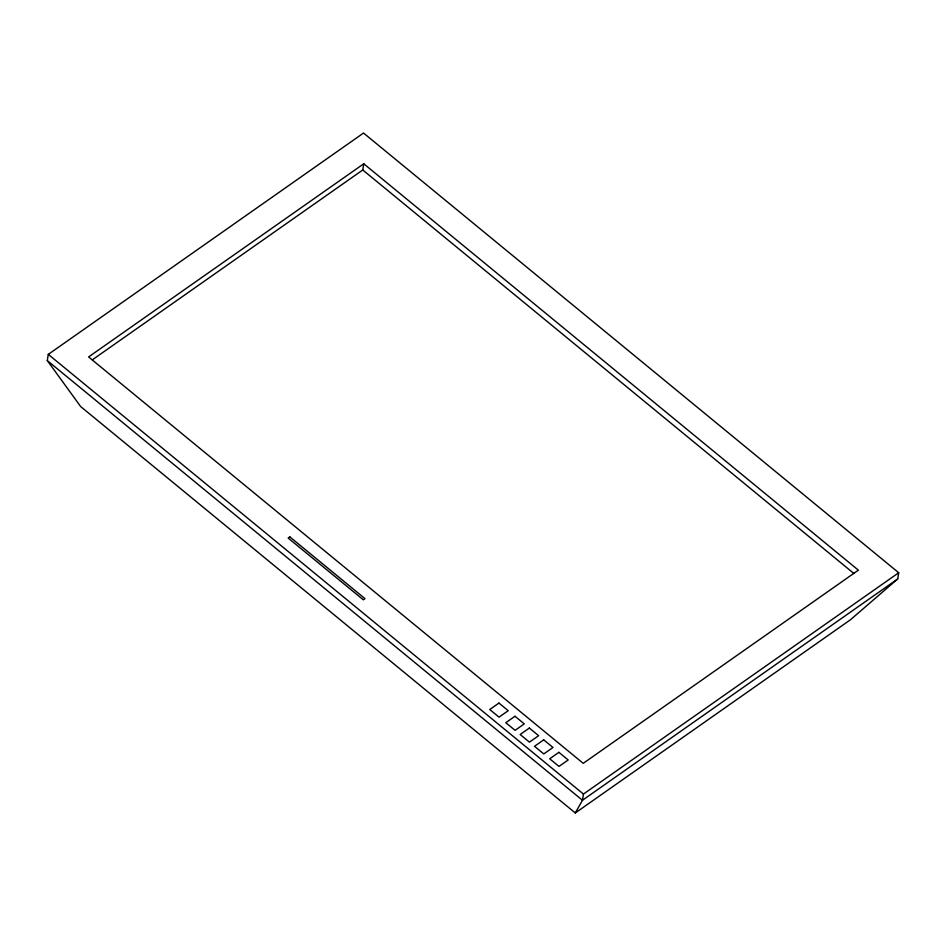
<?xml version="1.0" encoding="UTF-8"?>
<svg xmlns="http://www.w3.org/2000/svg" width="946" height="946" viewBox="0 0 946 946"><rect width="100%" height="100%" fill="white"/><g stroke="black" fill="none" stroke-linecap="round" stroke-linejoin="round"><path stroke-width="1.42" d="M47.3 360.568L48.293 354.372L363.536 133.043L898.7 572.744L897.707 578.94L850.442 619.772L575.286 812.957L80.658 406.555L47.3 360.568L582.464 800.269L897.707 578.94M92.436 359.764L362.767 169.973L363.761 163.776L858.389 570.166L583.233 763.339L88.605 356.949L363.761 163.776M898.7 572.744L583.457 794.072L582.464 800.269L575.286 812.957M362.767 169.973L853.978 573.56M48.293 354.372L583.457 794.072M289.843 536.89L288.175 538.061L363.335 599.823L365.002 598.652L289.843 536.89M498.944 703.067L489.756 709.524L499.039 717.151L508.227 710.706L498.944 703.067M514.991 716.252L505.803 722.709L515.085 730.336L524.273 723.891L514.991 716.252M529.346 728.053L520.158 734.498L529.441 742.137L538.629 735.681L529.346 728.053M543.702 739.843L534.514 746.299L543.796 753.927L552.984 747.482L543.702 739.843M558.897 752.33L549.709 758.787L559.003 766.414L568.191 759.969L558.897 752.33"/></g></svg>
